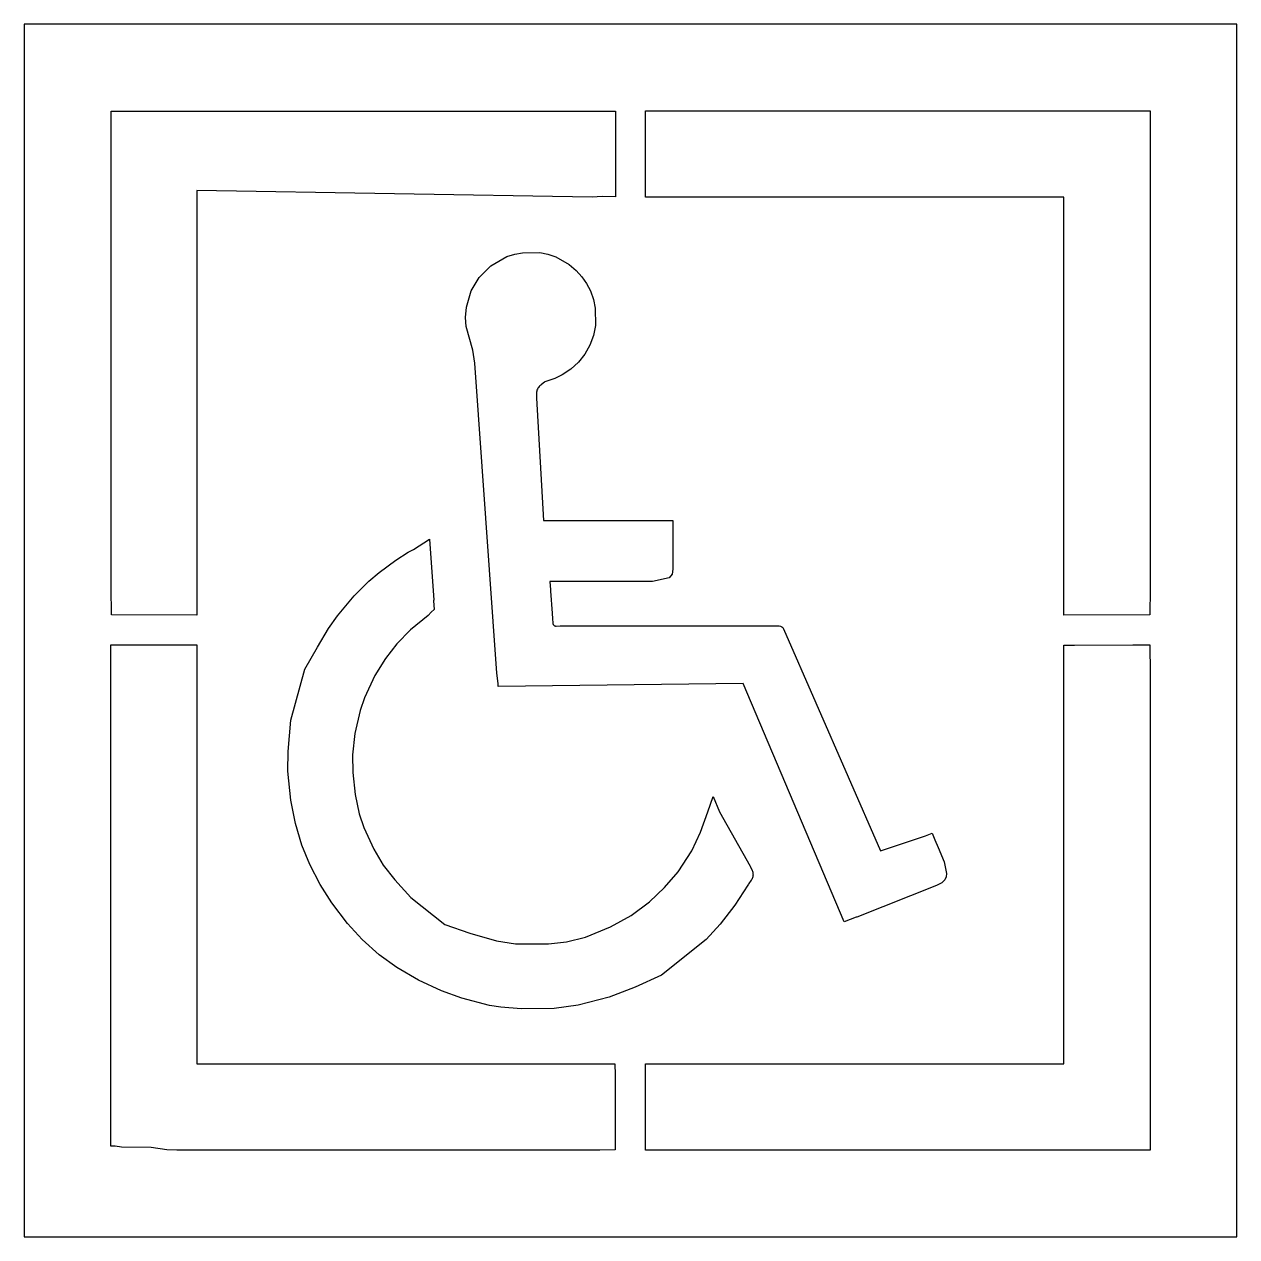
# Model space of a CAD drawing. Header units: inches. Extents: x 0 to 42, y 0 to 42.
import ezdxf

# ---------------------------------------------------------------- set-up
doc = ezdxf.new("R2010")
doc.units = ezdxf.units.IN
doc.header["$MEASUREMENT"] = 0
doc.layers.add('CUT', color=1, linetype='Continuous')

msp = doc.modelspace()

# ---------------------------------------------------------------- linework, layer by layer
at = {"layer": 'CUT'}
for points in [[(0, 0), (42, 0), (42, 42), (0, 42)], [(5.983, 21.527), (3.018, 21.544), (3.017, 21.924), (3.006, 22.108), (3.006, 38.995), (19.933, 38.995), (20.476, 38.994), (20.476, 38.451), (20.476, 36.479), (20.476, 36.02), (20.017, 36.032), (19.67, 36.015), (5.983, 36.236)], [(36.015, 36.015), (21.522, 36.015), (21.524, 39), (39, 39), (39, 22.055), (38.995, 21.937), (38.993, 21.541), (36.015, 21.529)], [(28.814, 11.067), (28.404, 10.907), (24.901, 19.161), (16.411, 19.063), (16.411, 19.169), (16.365, 19.526), (15.606, 30.259), (15.538, 30.712), (15.308, 31.532), (15.284, 31.847), (15.315, 32.195), (15.486, 32.77), (15.761, 33.228), (16.164, 33.632), (16.721, 33.95), (16.988, 34.038), (17.26, 34.086), (17.862, 34.088), (18.142, 34.033), (18.413, 33.943), (18.875, 33.674), (19.121, 33.466), (19.315, 33.256), (19.479, 33.022), (19.61, 32.768), (19.713, 32.467), (19.776, 32.16), (19.782, 31.562), (19.718, 31.217), (19.595, 30.882), (19.417, 30.573), (19.193, 30.294), (18.929, 30.053), (18.633, 29.857), (18.381, 29.734), (18.036, 29.611), (18.026, 29.607), (18.022, 29.604), (17.922, 29.52), (17.891, 29.5), (17.862, 29.477), (17.836, 29.451), (17.813, 29.423), (17.792, 29.392), (17.774, 29.36), (17.76, 29.326), (17.75, 29.291), (17.743, 29.255), (17.739, 29.218), (17.739, 29.181), (17.747, 29.052), (17.983, 24.815), (22.461, 24.815), (22.466, 24.457), (22.471, 23.129), (22.438, 22.946), (22.336, 22.83), (21.758, 22.692), (18.487, 22.692), (18.207, 22.693), (18.232, 22.414), (18.228, 22.368), (18.284, 21.596), (18.302, 21.399), (18.307, 21.264), (18.308, 21.252), (18.311, 21.24), (18.315, 21.229), (18.32, 21.218), (18.326, 21.207), (18.333, 21.197), (18.341, 21.188), (18.35, 21.18), (18.36, 21.172), (18.37, 21.166), (18.382, 21.161), (18.393, 21.157), (18.405, 21.154), (18.417, 21.152), (18.429, 21.152), (18.564, 21.159), (26.15, 21.159), (26.198, 21.151), (26.242, 21.131), (26.276, 21.101), (26.302, 21.06), (29.662, 13.365), (30.946, 13.79), (31.213, 13.89), (31.213, 13.89), (31.448, 13.975), (31.545, 13.744), (31.654, 13.484), (31.863, 12.988), (31.941, 12.587), (31.933, 12.465), (31.889, 12.36), (31.779, 12.257), (31.597, 12.165), (28.845, 11.074)], [(25.065, 12.177), (24.612, 11.486), (24.107, 10.831), (23.619, 10.301), (22.079, 9.063), (21.157, 8.646), (20.257, 8.295), (19.186, 8.022), (18.36, 7.905), (17.216, 7.9), (16.508, 7.954), (16.12, 8.013), (15.153, 8.265), (14.451, 8.519), (13.652, 8.893), (12.91, 9.323), (12.299, 9.767), (11.708, 10.292), (11.193, 10.845), (10.649, 11.561), (10.248, 12.197), (9.888, 12.896), (9.617, 13.562), (9.391, 14.32), (9.24, 15.118), (9.127, 16.132), (9.14, 16.807), (9.236, 17.898), (9.72, 19.658), (10.159, 20.418), (10.544, 21.066), (10.852, 21.508), (11.43, 22.196), (11.939, 22.705), (12.291, 23.013), (12.871, 23.439), (13.295, 23.71), (13.485, 23.808), (14.041, 24.165), (14.089, 23.506), (14.186, 22.067), (14.181, 22.022), (14.199, 21.732), (14.09, 21.634), (13.994, 21.518), (13.384, 21.023), (12.905, 20.538), (12.51, 20.025), (12.148, 19.446), (11.789, 18.667), (11.635, 18.229), (11.449, 17.432), (11.374, 16.69), (11.381, 16.086), (11.464, 15.318), (11.599, 14.655), (11.761, 14.18), (12.105, 13.427), (12.437, 12.872), (12.832, 12.36), (13.392, 11.75), (14.573, 10.82), (15.434, 10.517), (16.357, 10.246), (17.014, 10.146), (18.161, 10.145), (18.788, 10.211), (19.442, 10.377), (20.303, 10.73), (21.026, 11.126), (21.661, 11.596), (22.18, 12.093), (22.646, 12.641), (23.119, 13.363), (23.43, 14.01), (23.677, 14.713), (23.869, 15.251), (24.086, 14.723), (25.149, 12.834), (25.155, 12.817), (25.156, 12.815), (25.209, 12.689), (25.222, 12.659), (25.232, 12.628), (25.239, 12.596), (25.243, 12.564), (25.244, 12.531), (25.241, 12.499), (25.236, 12.467), (25.227, 12.435), (25.216, 12.405), (25.202, 12.375), (25.184, 12.348), (25.104, 12.238), (25.102, 12.235), (25.09, 12.218)], [(20.463, 5.985), (20.469, 5.614), (20.472, 3.005), (19.942, 3), (5.29, 3), (4.937, 3.013), (4.4, 3.087), (3.367, 3.101), (3.154, 3.135), (3, 3.134), (3, 3.361), (3, 20.508), (5.454, 20.508), (5.983, 20.507), (5.983, 19.977), (5.983, 5.985)], [(38.99, 20.503), (38.992, 20.088), (38.998, 19.934), (38.998, 3), (21.524, 3), (21.522, 5.985), (36.015, 5.985), (36.015, 20.49), (36.375, 20.497), (38.402, 20.507), (38.467, 20.503)]]:
    msp.add_lwpolyline(points, close=True, dxfattribs=at)

doc.saveas('drawing.dxf')
